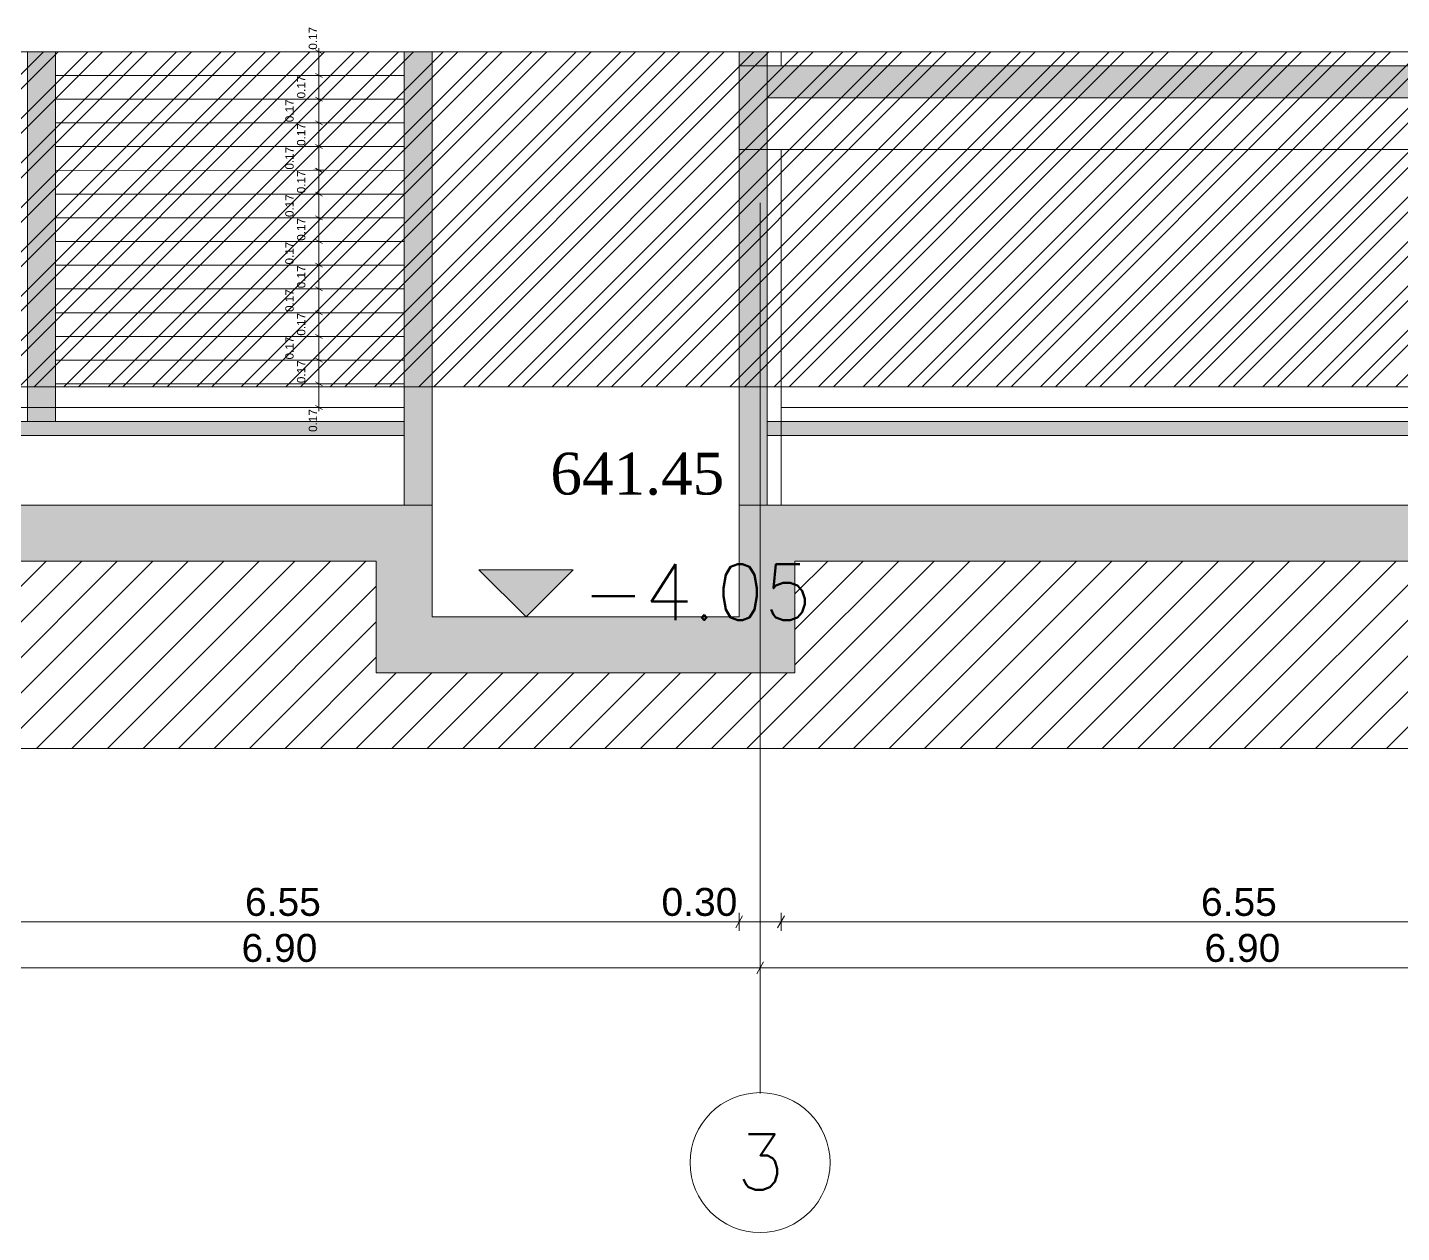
# Model space of a CAD drawing. Header units: millimetres. Extents: x 475616349 to 476941521, y 4620115302 to 4621446928.
# Drawn here: x 476842309 to 476852155, y 4620576969 to 4620585603 of the extents above; entities that cross this region are included whole.
import ezdxf

# ---------------------------------------------------------------- set-up
doc = ezdxf.new("R2010")
doc.units = ezdxf.units.MM
doc.header["$MEASUREMENT"] = 0
for name, color, linetype, lineweight in [('0_0 Architecture_Pen_No__7', 7, 'Continuous', 0), ('0_0 Architecture_Pen_No__8', 8, 'Continuous', 0), ('0_Pen_No__1_Pen_No__250', 7, 'Continuous', 0), ('0_Pen_No__250_Pen_No__142', 142, 'Continuous', 0), ('2D Drafting - General_Pen_No__250_Pen_No__7', 7, 'Continuous', 0), ('Annotation - Text_Pen_No__7_Pen_No__144', 144, 'Continuous', 0), ('gegmebi_Pen_No__7_Pen_No__250', 7, 'Continuous', 0), ('New_2D Drafting - General_Pen_No__1', 1, 'Continuous', 0), ('New_2D Drafting - General_Pen_No__250_Pen_No__154', 154, 'Continuous', 0), ('New_2D Drafting - General_Pen_No__250_Pen_No__7', 7, 'Continuous', 0), ('New_2D Drafting - General_Pen_No__7_Pen_No__250', 7, 'Continuous', 0), ('New_2D Drafting - General_Pen_No__7_Pen_No__7', 7, 'Continuous', 0), ('New_gegmebi_Pen_No__7_Pen_No__4', 7, 'Continuous', 0), ('New_New_piketebi_Pen_No__7_Pen_No__1', 1, 'Continuous', 0), ('New_reg_nak_Pen_No__250', 7, 'Continuous', 0), ('zoma_Pen_No__142', 142, 'Continuous', 0), ('zoma_Pen_No__1_Pen_No__142', 142, 'Continuous', 0), ('zoma_Pen_No__5_Pen_No__5_Pen_No__142', 142, 'Continuous', 0)]:
    doc.layers.add(name, color=color, linetype=linetype, lineweight=lineweight)
doc.layers.add('New_gegmebi_Pen_No__7_Pen_No__252', color=7, linetype='Continuous', lineweight=0, true_color=0x666666)
doc.layers.add('zoma', color=7, linetype='Continuous')
doc.styles.add('GENERATED_STYLE_2', font='arial.ttf')
doc.styles.add('GENERATED_STYLE_8', font='times.ttf')
doc.dimstyles.new('GENERATED_STYLE__1', dxfattribs={"dimtxt": 200, "dimasz": 64.421331, "dimexe": 0.18, "dimexo": 3, "dimgap": 0.09, "dimtad": 1, "dimtih": 1, "dimtoh": 1, "dimlfac": 0.001, "dimzin": 0, "dimdsep": 46, "dimtxsty": 'GENERATED_STYLE_2', "dimblk": 'ARROWHEAD_2', "dimblk1": 'ARROWHEAD_2', "dimblk2": 'ARROWHEAD_2', "dimcen": 0.09, "dimclrd": 142, "dimclre": 142, "dimclrt": 142, "dimadec": 0, "dimazin": 0, "dimtfac": 1, "dimtdec": 4, "dimtmove": 0, "dimatfit": 3, "dimfxl": 1, "dimtolj": 1, "dimtzin": 0, "dimarcsym": 0})
doc.dimstyles.new('GENERATED_STYLE__8', dxfattribs={"dimtxt": 60.000002, "dimasz": 38, "dimexe": 0.18, "dimexo": 3, "dimgap": 0.09, "dimtad": 1, "dimlfac": 0.001, "dimzin": 0, "dimdsep": 46, "dimtxsty": 'GENERATED_STYLE_2', "dimblk": 'ARROWHEAD_2', "dimblk1": 'ARROWHEAD_2', "dimblk2": 'ARROWHEAD_2', "dimcen": 0.09, "dimclrd": 142, "dimclre": 142, "dimclrt": 142, "dimadec": 0, "dimazin": 0, "dimtfac": 1, "dimtdec": 4, "dimtmove": 0, "dimatfit": 3, "dimfxl": 1, "dimtolj": 1, "dimtzin": 0, "dimarcsym": 0})

# ---------------------------------------------------------------- blocks, each defined once
blk = doc.blocks.new('*D416', base_point=(476577134.1, 4620325125.7))
at = {"layer": 'zoma_Pen_No__142', "color": 142, "linetype": 'Continuous', "lineweight": 0, "transparency": 16777216}
for p, q in [((476840658.9, 4620578802.3), (476840658.9, 4620578929.4)), ((476847558.9, 4620578802.3), (476847558.9, 4620578929.4)), ((476840683.4, 4620578908.2), (476840634.5, 4620578823.5)), ((476840658.9, 4620578865.8), (476847558.9, 4620578865.8)), ((476847583.4, 4620578908.2), (476847534.5, 4620578823.5))]:
    blk.add_line(p, q, dxfattribs=at)
at = {"layer": 'zoma_Pen_No__142', "color": 142, "lineweight": 0, "transparency": 16777216, "insert": (476843842.9, 4620578905.8), "char_height": 200, "attachment_point": 7, "style": 'GENERATED_STYLE_2'}
blk.add_mtext('\\A1;{\\pql;\\fArial CYR|b0|i0|c204|p34;6.90}', dxfattribs=at)
blk = doc.blocks.new('ARROWHEAD_2')
at = {"color": 0, "linetype": 'Continuous', "lineweight": 0}
for p, q in [((0, 0), (-1, 0)), ((-0.38, -0.66), (0.38, 0.66))]:
    blk.add_line(p, q, dxfattribs=at)
blk = doc.blocks.new('*D417', base_point=(476577134.1, 4620325125.7))
at = {"layer": 'zoma_Pen_No__142', "color": 142, "linetype": 'Continuous', "lineweight": 0, "transparency": 16777216}
for p, q in [((476847558.9, 4620578802.3), (476847558.9, 4620578929.4)), ((476854458.9, 4620578802.3), (476854458.9, 4620578929.4)), ((476847583.4, 4620578908.2), (476847534.5, 4620578823.5)), ((476847558.9, 4620578865.8), (476854458.9, 4620578865.8)), ((476854483.4, 4620578908.2), (476854434.5, 4620578823.5))]:
    blk.add_line(p, q, dxfattribs=at)
at = {"layer": 'zoma_Pen_No__142', "color": 142, "lineweight": 0, "transparency": 16777216, "insert": (476850742.9, 4620578905.8), "char_height": 200, "attachment_point": 7, "style": 'GENERATED_STYLE_2'}
blk.add_mtext('\\A1;{\\pql;\\fArial CYR|b0|i0|c204|p34;6.90}', dxfattribs=at)
blk = doc.blocks.new('*D424', base_point=(476577134.1, 4620325125.7))
at = {"layer": 'zoma_Pen_No__142', "color": 142, "linetype": 'Continuous', "lineweight": 0, "transparency": 16777216}
for p, q in [((476840883.4, 4620579237.7), (476840834.5, 4620579152.9)), ((476840858.9, 4620579131.7), (476840858.9, 4620579258.9)), ((476847433.4, 4620579237.7), (476847384.5, 4620579152.9)), ((476847408.9, 4620579131.7), (476847408.9, 4620579258.9)), ((476840858.9, 4620579195.3), (476847408.9, 4620579195.3))]:
    blk.add_line(p, q, dxfattribs=at)
at = {"layer": 'zoma_Pen_No__142', "color": 142, "lineweight": 0, "transparency": 16777216, "char_height": 200, "attachment_point": 7, "style": 'GENERATED_STYLE_2'}
for s, insert in [('\\A1;{\\pql;\\fArial CYR|b0|i0|c204|p34;6.55}', (476843867.9, 4620579235.3)), ('\\A1;{\\pql;\\fArial CYR|b0|i0|c204|p34;0.30}', (476846852.3, 4620579235.3))]:
    blk.add_mtext(s, dxfattribs=dict(at, insert=insert))
blk = doc.blocks.new('*D425', base_point=(476577134.1, 4620325125.7))
at = {"layer": 'zoma_Pen_No__142', "color": 142, "linetype": 'Continuous', "lineweight": 0, "transparency": 16777216}
for p, q in [((476847433.4, 4620579237.7), (476847384.5, 4620579152.9)), ((476847408.9, 4620579131.7), (476847408.9, 4620579258.9)), ((476847733.4, 4620579237.7), (476847684.5, 4620579152.9)), ((476847408.9, 4620579195.3), (476847708.9, 4620579195.3))]:
    blk.add_line(p, q, dxfattribs=at)
blk = doc.blocks.new('*D426', base_point=(476577134.1, 4620325125.7))
at = {"layer": 'zoma_Pen_No__142', "color": 142, "linetype": 'Continuous', "lineweight": 0, "transparency": 16777216}
for p, q in [((476847733.4, 4620579237.7), (476847684.5, 4620579152.9)), ((476847708.9, 4620579131.7), (476847708.9, 4620579258.9)), ((476854283.4, 4620579237.7), (476854234.5, 4620579152.9)), ((476854258.9, 4620579131.7), (476854258.9, 4620579258.9)), ((476847408.9, 4620579195.3), (476847708.9, 4620579195.3)), ((476847708.9, 4620579195.3), (476854258.9, 4620579195.3))]:
    blk.add_line(p, q, dxfattribs=at)
at = {"layer": 'zoma_Pen_No__142', "color": 142, "lineweight": 0, "transparency": 16777216, "char_height": 200, "attachment_point": 7, "style": 'GENERATED_STYLE_2'}
for s, insert in [('\\A1;{\\pql;\\fArial CYR|b0|i0|c204|p34;6.55}', (476850717.9, 4620579235.3)), ('\\A1;{\\pql;\\fArial CYR|b0|i0|c204|p34;0.40}', (476853702.3, 4620579235.3))]:
    blk.add_mtext(s, dxfattribs=dict(at, insert=insert))
blk = doc.blocks.new('*D436', base_point=(476577134.1, 4620325125.7))
at = {"layer": 'zoma_Pen_No__142', "color": 142, "linetype": 'Continuous', "lineweight": 0, "transparency": 16777216}
for p, q in [((476844434.9, 4620583050), (476844359.9, 4620583050)), ((476844372.4, 4620583064.4), (476844422.4, 4620583035.6)), ((476844397.4, 4620582879.9), (476844397.4, 4620583050)), ((476844434.9, 4620582879.9), (476844359.9, 4620582879.9)), ((476844372.4, 4620582894.3), (476844422.4, 4620582865.4)), ((476844397.4, 4620582855.4), (476844397.4, 4620582879.9))]:
    blk.add_line(p, q, dxfattribs=at)
at = {"layer": 'zoma_Pen_No__142', "color": 142, "lineweight": 0, "transparency": 16777216, "insert": (476844385.4, 4620582705.8), "char_height": 60, "attachment_point": 7, "rotation": 90, "style": 'GENERATED_STYLE_2'}
blk.add_mtext('\\A1;{\\pql;\\fArial CYR|b0|i0|c204|p34;0.17}', dxfattribs=at)
blk = doc.blocks.new('*D437', base_point=(476577134.1, 4620325125.7))
at = {"layer": 'zoma_Pen_No__142', "color": 142, "linetype": 'Continuous', "lineweight": 0, "transparency": 16777216}
for p, q in [((476844434.9, 4620583220), (476844359.9, 4620583220)), ((476844372.4, 4620583234.4), (476844422.4, 4620583205.6)), ((476844397.4, 4620583050), (476844397.4, 4620583220)), ((476844434.9, 4620583050), (476844359.9, 4620583050)), ((476844372.4, 4620583064.4), (476844422.4, 4620583035.6))]:
    blk.add_line(p, q, dxfattribs=at)
at = {"layer": 'zoma_Pen_No__142', "color": 142, "lineweight": 0, "transparency": 16777216, "insert": (476844301.4, 4620583055.2), "char_height": 60, "attachment_point": 7, "rotation": 90, "style": 'GENERATED_STYLE_2'}
blk.add_mtext('\\A1;{\\pql;\\fArial CYR|b0|i0|c204|p34;0.17}', dxfattribs=at)
blk = doc.blocks.new('*D438', base_point=(476577134.1, 4620325125.7))
at = {"layer": 'zoma_Pen_No__142', "color": 142, "linetype": 'Continuous', "lineweight": 0, "transparency": 16777216}
for p, q in [((476844434.9, 4620583390), (476844359.9, 4620583390)), ((476844372.4, 4620583404.4), (476844422.4, 4620583375.6)), ((476844397.4, 4620583220), (476844397.4, 4620583390)), ((476844434.9, 4620583220), (476844359.9, 4620583220)), ((476844372.4, 4620583234.4), (476844422.4, 4620583205.6))]:
    blk.add_line(p, q, dxfattribs=at)
at = {"layer": 'zoma_Pen_No__142', "color": 142, "lineweight": 0, "transparency": 16777216, "insert": (476844217.4, 4620583225.2), "char_height": 60, "attachment_point": 7, "rotation": 90, "style": 'GENERATED_STYLE_2'}
blk.add_mtext('\\A1;{\\pql;\\fArial CYR|b0|i0|c204|p34;0.17}', dxfattribs=at)
blk = doc.blocks.new('*D439', base_point=(476577134.1, 4620325125.7))
at = {"layer": 'zoma_Pen_No__142', "color": 142, "linetype": 'Continuous', "lineweight": 0, "transparency": 16777216}
for p, q in [((476844434.9, 4620583560), (476844359.9, 4620583560)), ((476844372.4, 4620583574.4), (476844422.4, 4620583545.6)), ((476844397.4, 4620583390), (476844397.4, 4620583560)), ((476844434.9, 4620583390), (476844359.9, 4620583390)), ((476844372.4, 4620583404.4), (476844422.4, 4620583375.6))]:
    blk.add_line(p, q, dxfattribs=at)
at = {"layer": 'zoma_Pen_No__142', "color": 142, "lineweight": 0, "transparency": 16777216, "insert": (476844301.4, 4620583395.2), "char_height": 60, "attachment_point": 7, "rotation": 90, "style": 'GENERATED_STYLE_2'}
blk.add_mtext('\\A1;{\\pql;\\fArial CYR|b0|i0|c204|p34;0.17}', dxfattribs=at)
blk = doc.blocks.new('*D440', base_point=(476577134.1, 4620325125.7))
at = {"layer": 'zoma_Pen_No__142', "color": 142, "linetype": 'Continuous', "lineweight": 0, "transparency": 16777216}
for p, q in [((476844372.4, 4620583744.4), (476844422.4, 4620583715.6)), ((476844434.9, 4620583730), (476844359.9, 4620583730)), ((476844397.4, 4620583560), (476844397.4, 4620583730)), ((476844434.9, 4620583560), (476844359.9, 4620583560)), ((476844372.4, 4620583574.4), (476844422.4, 4620583545.6))]:
    blk.add_line(p, q, dxfattribs=at)
at = {"layer": 'zoma_Pen_No__142', "color": 142, "lineweight": 0, "transparency": 16777216, "insert": (476844217.4, 4620583565.2), "char_height": 60, "attachment_point": 7, "rotation": 90, "style": 'GENERATED_STYLE_2'}
blk.add_mtext('\\A1;{\\pql;\\fArial CYR|b0|i0|c204|p34;0.17}', dxfattribs=at)
blk = doc.blocks.new('*D441', base_point=(476577134.1, 4620325125.7))
at = {"layer": 'zoma_Pen_No__142', "color": 142, "linetype": 'Continuous', "lineweight": 0, "transparency": 16777216}
for p, q in [((476844434.9, 4620583900), (476844359.9, 4620583900)), ((476844372.4, 4620583914.4), (476844422.4, 4620583885.6)), ((476844397.4, 4620583730), (476844397.4, 4620583900)), ((476844372.4, 4620583744.4), (476844422.4, 4620583715.6)), ((476844434.9, 4620583730), (476844359.9, 4620583730))]:
    blk.add_line(p, q, dxfattribs=at)
at = {"layer": 'zoma_Pen_No__142', "color": 142, "lineweight": 0, "transparency": 16777216, "insert": (476844301.4, 4620583735.2), "char_height": 60, "attachment_point": 7, "rotation": 90, "style": 'GENERATED_STYLE_2'}
blk.add_mtext('\\A1;{\\pql;\\fArial CYR|b0|i0|c204|p34;0.17}', dxfattribs=at)
blk = doc.blocks.new('*D442', base_point=(476577134.1, 4620325125.7))
at = {"layer": 'zoma_Pen_No__142', "color": 142, "linetype": 'Continuous', "lineweight": 0, "transparency": 16777216}
for p, q in [((476844434.9, 4620584070), (476844359.9, 4620584070)), ((476844372.4, 4620584084.4), (476844422.4, 4620584055.6)), ((476844397.4, 4620583900), (476844397.4, 4620584070)), ((476844434.9, 4620583900), (476844359.9, 4620583900)), ((476844372.4, 4620583914.4), (476844422.4, 4620583885.6))]:
    blk.add_line(p, q, dxfattribs=at)
at = {"layer": 'zoma_Pen_No__142', "color": 142, "lineweight": 0, "transparency": 16777216, "insert": (476844217.4, 4620583905.2), "char_height": 60, "attachment_point": 7, "rotation": 90, "style": 'GENERATED_STYLE_2'}
blk.add_mtext('\\A1;{\\pql;\\fArial CYR|b0|i0|c204|p34;0.17}', dxfattribs=at)
blk = doc.blocks.new('*D443', base_point=(476577134.1, 4620325125.7))
at = {"layer": 'zoma_Pen_No__142', "color": 142, "linetype": 'Continuous', "lineweight": 0, "transparency": 16777216}
for p, q in [((476844434.9, 4620584240), (476844359.9, 4620584240)), ((476844372.4, 4620584254.4), (476844422.4, 4620584225.6)), ((476844397.4, 4620584070), (476844397.4, 4620584240)), ((476844434.9, 4620584070), (476844359.9, 4620584070)), ((476844372.4, 4620584084.4), (476844422.4, 4620584055.6))]:
    blk.add_line(p, q, dxfattribs=at)
at = {"layer": 'zoma_Pen_No__142', "color": 142, "lineweight": 0, "transparency": 16777216, "insert": (476844301.4, 4620584075.2), "char_height": 60, "attachment_point": 7, "rotation": 90, "style": 'GENERATED_STYLE_2'}
blk.add_mtext('\\A1;{\\pql;\\fArial CYR|b0|i0|c204|p34;0.17}', dxfattribs=at)
blk = doc.blocks.new('*D444', base_point=(476577134.1, 4620325125.7))
at = {"layer": 'zoma_Pen_No__142', "color": 142, "linetype": 'Continuous', "lineweight": 0, "transparency": 16777216}
for p, q in [((476844434.9, 4620584410), (476844359.9, 4620584410)), ((476844372.4, 4620584424.4), (476844422.4, 4620584395.6)), ((476844397.4, 4620584240), (476844397.4, 4620584410)), ((476844434.9, 4620584240), (476844359.9, 4620584240)), ((476844372.4, 4620584254.4), (476844422.4, 4620584225.6))]:
    blk.add_line(p, q, dxfattribs=at)
at = {"layer": 'zoma_Pen_No__142', "color": 142, "lineweight": 0, "transparency": 16777216, "insert": (476844217.4, 4620584245.2), "char_height": 60, "attachment_point": 7, "rotation": 90, "style": 'GENERATED_STYLE_2'}
blk.add_mtext('\\A1;{\\pql;\\fArial CYR|b0|i0|c204|p34;0.17}', dxfattribs=at)
blk = doc.blocks.new('*D445', base_point=(476577134.1, 4620325125.7))
at = {"layer": 'zoma_Pen_No__142', "color": 142, "linetype": 'Continuous', "lineweight": 0, "transparency": 16777216}
for p, q in [((476844434.9, 4620584580), (476844359.9, 4620584580)), ((476844372.4, 4620584594.4), (476844422.4, 4620584565.6)), ((476844397.4, 4620584410), (476844397.4, 4620584580)), ((476844434.9, 4620584410), (476844359.9, 4620584410)), ((476844372.4, 4620584424.4), (476844422.4, 4620584395.6))]:
    blk.add_line(p, q, dxfattribs=at)
at = {"layer": 'zoma_Pen_No__142', "color": 142, "lineweight": 0, "transparency": 16777216, "insert": (476844301.4, 4620584415.2), "char_height": 60, "attachment_point": 7, "rotation": 90, "style": 'GENERATED_STYLE_2'}
blk.add_mtext('\\A1;{\\pql;\\fArial CYR|b0|i0|c204|p34;0.17}', dxfattribs=at)
blk = doc.blocks.new('*D446', base_point=(476577134.1, 4620325125.7))
at = {"layer": 'zoma_Pen_No__142', "color": 142, "linetype": 'Continuous', "lineweight": 0, "transparency": 16777216}
for p, q in [((476844434.9, 4620584750), (476844359.9, 4620584750)), ((476844372.4, 4620584764.4), (476844422.4, 4620584735.6)), ((476844397.4, 4620584580), (476844397.4, 4620584750)), ((476844434.9, 4620584580), (476844359.9, 4620584580)), ((476844372.4, 4620584594.4), (476844422.4, 4620584565.6))]:
    blk.add_line(p, q, dxfattribs=at)
at = {"layer": 'zoma_Pen_No__142', "color": 142, "lineweight": 0, "transparency": 16777216, "insert": (476844217.4, 4620584585.2), "char_height": 60, "attachment_point": 7, "rotation": 90, "style": 'GENERATED_STYLE_2'}
blk.add_mtext('\\A1;{\\pql;\\fArial CYR|b0|i0|c204|p34;0.17}', dxfattribs=at)
blk = doc.blocks.new('*D447', base_point=(476577134.1, 4620325125.7))
at = {"layer": 'zoma_Pen_No__142', "color": 142, "linetype": 'Continuous', "lineweight": 0, "transparency": 16777216}
for p, q in [((476844434.9, 4620584920), (476844359.9, 4620584920)), ((476844372.4, 4620584934.4), (476844422.4, 4620584905.6)), ((476844397.4, 4620584750), (476844397.4, 4620584920)), ((476844434.9, 4620584750), (476844359.9, 4620584750)), ((476844372.4, 4620584764.4), (476844422.4, 4620584735.6))]:
    blk.add_line(p, q, dxfattribs=at)
at = {"layer": 'zoma_Pen_No__142', "color": 142, "lineweight": 0, "transparency": 16777216, "insert": (476844301.4, 4620584755.2), "char_height": 60, "attachment_point": 7, "rotation": 90, "style": 'GENERATED_STYLE_2'}
blk.add_mtext('\\A1;{\\pql;\\fArial CYR|b0|i0|c204|p34;0.17}', dxfattribs=at)
blk = doc.blocks.new('*D448', base_point=(476577134.1, 4620325125.7))
at = {"layer": 'zoma_Pen_No__142', "color": 142, "linetype": 'Continuous', "lineweight": 0, "transparency": 16777216}
for p, q in [((476844434.9, 4620585090), (476844359.9, 4620585090)), ((476844372.4, 4620585104.4), (476844422.4, 4620585075.6)), ((476844397.4, 4620584920), (476844397.4, 4620585090)), ((476844434.9, 4620584920), (476844359.9, 4620584920)), ((476844372.4, 4620584934.4), (476844422.4, 4620584905.6))]:
    blk.add_line(p, q, dxfattribs=at)
at = {"layer": 'zoma_Pen_No__142', "color": 142, "lineweight": 0, "transparency": 16777216, "insert": (476844217.4, 4620584925.2), "char_height": 60, "attachment_point": 7, "rotation": 90, "style": 'GENERATED_STYLE_2'}
blk.add_mtext('\\A1;{\\pql;\\fArial CYR|b0|i0|c204|p34;0.17}', dxfattribs=at)
blk = doc.blocks.new('*D449', base_point=(476577134.1, 4620325125.7))
at = {"layer": 'zoma_Pen_No__142', "color": 142, "linetype": 'Continuous', "lineweight": 0, "transparency": 16777216}
for p, q in [((476844434.9, 4620585260), (476844359.9, 4620585260)), ((476844372.4, 4620585274.4), (476844422.4, 4620585245.6)), ((476844397.4, 4620585090), (476844397.4, 4620585260)), ((476844434.9, 4620585090), (476844359.9, 4620585090)), ((476844372.4, 4620585104.4), (476844422.4, 4620585075.6))]:
    blk.add_line(p, q, dxfattribs=at)
at = {"layer": 'zoma_Pen_No__142', "color": 142, "lineweight": 0, "transparency": 16777216, "insert": (476844301.4, 4620585095.2), "char_height": 60, "attachment_point": 7, "rotation": 90, "style": 'GENERATED_STYLE_2'}
blk.add_mtext('\\A1;{\\pql;\\fArial CYR|b0|i0|c204|p34;0.17}', dxfattribs=at)
blk = doc.blocks.new('*D450', base_point=(476577134.1, 4620325125.7))
at = {"layer": 'zoma_Pen_No__142', "color": 142, "linetype": 'Continuous', "lineweight": 0, "transparency": 16777216}
for p, q in [((476844434.9, 4620585430), (476844359.9, 4620585430)), ((476844422.4, 4620585415.6), (476844372.4, 4620585444.4)), ((476844397.4, 4620585430), (476844397.4, 4620585454.4)), ((476844397.4, 4620585260), (476844397.4, 4620585430)), ((476844434.9, 4620585260), (476844359.9, 4620585260)), ((476844372.4, 4620585274.4), (476844422.4, 4620585245.6))]:
    blk.add_line(p, q, dxfattribs=at)
at = {"layer": 'zoma_Pen_No__142', "color": 142, "lineweight": 0, "transparency": 16777216, "insert": (476844385.4, 4620585444.4), "char_height": 60, "attachment_point": 7, "rotation": 90, "style": 'GENERATED_STYLE_2'}
blk.add_mtext('\\A1;{\\pql;\\fArial CYR|b0|i0|c204|p34;0.17}', dxfattribs=at)
blk = doc.blocks.new('*D451', base_point=(476577134.1, 4620325125.7))
at = {"layer": 'zoma_Pen_No__142', "color": 142, "linetype": 'Continuous', "lineweight": 0, "transparency": 16777216}
for p, q in [((476864660.1, 4620583050), (476864585.1, 4620583050)), ((476864597.6, 4620583064.4), (476864647.6, 4620583035.6)), ((476864622.6, 4620582879.9), (476864622.6, 4620583050)), ((476864660.1, 4620582879.9), (476864585.1, 4620582879.9)), ((476864597.6, 4620582894.3), (476864647.6, 4620582865.4)), ((476864622.6, 4620582855.4), (476864622.6, 4620582879.9))]:
    blk.add_line(p, q, dxfattribs=at)
at = {"layer": 'zoma_Pen_No__142', "color": 142, "lineweight": 0, "transparency": 16777216, "insert": (476864610.6, 4620582705.8), "char_height": 60, "attachment_point": 7, "rotation": 90, "style": 'GENERATED_STYLE_2'}
blk.add_mtext('\\A1;{\\pql;\\fArial CYR|b0|i0|c204|p34;0.17}', dxfattribs=at)
blk = doc.blocks.new('*D452', base_point=(476577134.1, 4620325125.7))
at = {"layer": 'zoma_Pen_No__142', "color": 142, "linetype": 'Continuous', "lineweight": 0, "transparency": 16777216}
for p, q in [((476864660.1, 4620583220), (476864585.1, 4620583220)), ((476864597.6, 4620583234.4), (476864647.6, 4620583205.6)), ((476864622.6, 4620583050), (476864622.6, 4620583220)), ((476864660.1, 4620583050), (476864585.1, 4620583050)), ((476864597.6, 4620583064.4), (476864647.6, 4620583035.6))]:
    blk.add_line(p, q, dxfattribs=at)
at = {"layer": 'zoma_Pen_No__142', "color": 142, "lineweight": 0, "transparency": 16777216, "insert": (476864526.6, 4620583055.2), "char_height": 60, "attachment_point": 7, "rotation": 90, "style": 'GENERATED_STYLE_2'}
blk.add_mtext('\\A1;{\\pql;\\fArial CYR|b0|i0|c204|p34;0.17}', dxfattribs=at)
blk = doc.blocks.new('*D453', base_point=(476577134.1, 4620325125.7))
at = {"layer": 'zoma_Pen_No__142', "color": 142, "linetype": 'Continuous', "lineweight": 0, "transparency": 16777216}
for p, q in [((476864660.1, 4620583390), (476864585.1, 4620583390)), ((476864597.6, 4620583404.4), (476864647.6, 4620583375.6)), ((476864622.6, 4620583220), (476864622.6, 4620583390)), ((476864660.1, 4620583220), (476864585.1, 4620583220)), ((476864597.6, 4620583234.4), (476864647.6, 4620583205.6))]:
    blk.add_line(p, q, dxfattribs=at)
at = {"layer": 'zoma_Pen_No__142', "color": 142, "lineweight": 0, "transparency": 16777216, "insert": (476864442.6, 4620583225.2), "char_height": 60, "attachment_point": 7, "rotation": 90, "style": 'GENERATED_STYLE_2'}
blk.add_mtext('\\A1;{\\pql;\\fArial CYR|b0|i0|c204|p34;0.17}', dxfattribs=at)
blk = doc.blocks.new('*D454', base_point=(476577134.1, 4620325125.7))
at = {"layer": 'zoma_Pen_No__142', "color": 142, "linetype": 'Continuous', "lineweight": 0, "transparency": 16777216}
for p, q in [((476864660.1, 4620583560), (476864585.1, 4620583560)), ((476864597.6, 4620583574.4), (476864647.6, 4620583545.6)), ((476864622.6, 4620583390), (476864622.6, 4620583560)), ((476864660.1, 4620583390), (476864585.1, 4620583390)), ((476864597.6, 4620583404.4), (476864647.6, 4620583375.6))]:
    blk.add_line(p, q, dxfattribs=at)
at = {"layer": 'zoma_Pen_No__142', "color": 142, "lineweight": 0, "transparency": 16777216, "insert": (476864526.6, 4620583395.2), "char_height": 60, "attachment_point": 7, "rotation": 90, "style": 'GENERATED_STYLE_2'}
blk.add_mtext('\\A1;{\\pql;\\fArial CYR|b0|i0|c204|p34;0.17}', dxfattribs=at)
blk = doc.blocks.new('*D455', base_point=(476577134.1, 4620325125.7))
at = {"layer": 'zoma_Pen_No__142', "color": 142, "linetype": 'Continuous', "lineweight": 0, "transparency": 16777216}
for p, q in [((476864597.6, 4620583744.4), (476864647.6, 4620583715.6)), ((476864660.1, 4620583730), (476864585.1, 4620583730)), ((476864622.6, 4620583560), (476864622.6, 4620583730)), ((476864660.1, 4620583560), (476864585.1, 4620583560)), ((476864597.6, 4620583574.4), (476864647.6, 4620583545.6))]:
    blk.add_line(p, q, dxfattribs=at)
at = {"layer": 'zoma_Pen_No__142', "color": 142, "lineweight": 0, "transparency": 16777216, "insert": (476864442.6, 4620583565.2), "char_height": 60, "attachment_point": 7, "rotation": 90, "style": 'GENERATED_STYLE_2'}
blk.add_mtext('\\A1;{\\pql;\\fArial CYR|b0|i0|c204|p34;0.17}', dxfattribs=at)
blk = doc.blocks.new('*D456', base_point=(476577134.1, 4620325125.7))
at = {"layer": 'zoma_Pen_No__142', "color": 142, "linetype": 'Continuous', "lineweight": 0, "transparency": 16777216}
for p, q in [((476864660.1, 4620583900), (476864585.1, 4620583900)), ((476864597.6, 4620583914.4), (476864647.6, 4620583885.6)), ((476864622.6, 4620583730), (476864622.6, 4620583900)), ((476864597.6, 4620583744.4), (476864647.6, 4620583715.6)), ((476864660.1, 4620583730), (476864585.1, 4620583730))]:
    blk.add_line(p, q, dxfattribs=at)
at = {"layer": 'zoma_Pen_No__142', "color": 142, "lineweight": 0, "transparency": 16777216, "insert": (476864526.6, 4620583735.2), "char_height": 60, "attachment_point": 7, "rotation": 90, "style": 'GENERATED_STYLE_2'}
blk.add_mtext('\\A1;{\\pql;\\fArial CYR|b0|i0|c204|p34;0.17}', dxfattribs=at)
blk = doc.blocks.new('*D457', base_point=(476577134.1, 4620325125.7))
at = {"layer": 'zoma_Pen_No__142', "color": 142, "linetype": 'Continuous', "lineweight": 0, "transparency": 16777216}
for p, q in [((476864660.1, 4620584070), (476864585.1, 4620584070)), ((476864597.6, 4620584084.4), (476864647.6, 4620584055.6)), ((476864622.6, 4620583900), (476864622.6, 4620584070)), ((476864660.1, 4620583900), (476864585.1, 4620583900)), ((476864597.6, 4620583914.4), (476864647.6, 4620583885.6))]:
    blk.add_line(p, q, dxfattribs=at)
at = {"layer": 'zoma_Pen_No__142', "color": 142, "lineweight": 0, "transparency": 16777216, "insert": (476864442.6, 4620583905.2), "char_height": 60, "attachment_point": 7, "rotation": 90, "style": 'GENERATED_STYLE_2'}
blk.add_mtext('\\A1;{\\pql;\\fArial CYR|b0|i0|c204|p34;0.17}', dxfattribs=at)
blk = doc.blocks.new('*D458', base_point=(476577134.1, 4620325125.7))
at = {"layer": 'zoma_Pen_No__142', "color": 142, "linetype": 'Continuous', "lineweight": 0, "transparency": 16777216}
for p, q in [((476864660.1, 4620584240), (476864585.1, 4620584240)), ((476864597.6, 4620584254.4), (476864647.6, 4620584225.6)), ((476864622.6, 4620584070), (476864622.6, 4620584240)), ((476864660.1, 4620584070), (476864585.1, 4620584070)), ((476864597.6, 4620584084.4), (476864647.6, 4620584055.6))]:
    blk.add_line(p, q, dxfattribs=at)
at = {"layer": 'zoma_Pen_No__142', "color": 142, "lineweight": 0, "transparency": 16777216, "insert": (476864526.6, 4620584075.2), "char_height": 60, "attachment_point": 7, "rotation": 90, "style": 'GENERATED_STYLE_2'}
blk.add_mtext('\\A1;{\\pql;\\fArial CYR|b0|i0|c204|p34;0.17}', dxfattribs=at)
blk = doc.blocks.new('*D459', base_point=(476577134.1, 4620325125.7))
at = {"layer": 'zoma_Pen_No__142', "color": 142, "linetype": 'Continuous', "lineweight": 0, "transparency": 16777216}
for p, q in [((476864660.1, 4620584410), (476864585.1, 4620584410)), ((476864597.6, 4620584424.4), (476864647.6, 4620584395.6)), ((476864622.6, 4620584240), (476864622.6, 4620584410)), ((476864660.1, 4620584240), (476864585.1, 4620584240)), ((476864597.6, 4620584254.4), (476864647.6, 4620584225.6))]:
    blk.add_line(p, q, dxfattribs=at)
at = {"layer": 'zoma_Pen_No__142', "color": 142, "lineweight": 0, "transparency": 16777216, "insert": (476864442.6, 4620584245.2), "char_height": 60, "attachment_point": 7, "rotation": 90, "style": 'GENERATED_STYLE_2'}
blk.add_mtext('\\A1;{\\pql;\\fArial CYR|b0|i0|c204|p34;0.17}', dxfattribs=at)
blk = doc.blocks.new('*D460', base_point=(476577134.1, 4620325125.7))
at = {"layer": 'zoma_Pen_No__142', "color": 142, "linetype": 'Continuous', "lineweight": 0, "transparency": 16777216}
for p, q in [((476864660.1, 4620584580), (476864585.1, 4620584580)), ((476864597.6, 4620584594.4), (476864647.6, 4620584565.6)), ((476864622.6, 4620584410), (476864622.6, 4620584580)), ((476864660.1, 4620584410), (476864585.1, 4620584410)), ((476864597.6, 4620584424.4), (476864647.6, 4620584395.6))]:
    blk.add_line(p, q, dxfattribs=at)
at = {"layer": 'zoma_Pen_No__142', "color": 142, "lineweight": 0, "transparency": 16777216, "insert": (476864526.6, 4620584415.2), "char_height": 60, "attachment_point": 7, "rotation": 90, "style": 'GENERATED_STYLE_2'}
blk.add_mtext('\\A1;{\\pql;\\fArial CYR|b0|i0|c204|p34;0.17}', dxfattribs=at)
blk = doc.blocks.new('*D461', base_point=(476577134.1, 4620325125.7))
at = {"layer": 'zoma_Pen_No__142', "color": 142, "linetype": 'Continuous', "lineweight": 0, "transparency": 16777216}
for p, q in [((476864660.1, 4620584750), (476864585.1, 4620584750)), ((476864597.6, 4620584764.4), (476864647.6, 4620584735.6)), ((476864622.6, 4620584580), (476864622.6, 4620584750)), ((476864660.1, 4620584580), (476864585.1, 4620584580)), ((476864597.6, 4620584594.4), (476864647.6, 4620584565.6))]:
    blk.add_line(p, q, dxfattribs=at)
at = {"layer": 'zoma_Pen_No__142', "color": 142, "lineweight": 0, "transparency": 16777216, "insert": (476864442.6, 4620584585.2), "char_height": 60, "attachment_point": 7, "rotation": 90, "style": 'GENERATED_STYLE_2'}
blk.add_mtext('\\A1;{\\pql;\\fArial CYR|b0|i0|c204|p34;0.17}', dxfattribs=at)
blk = doc.blocks.new('*D462', base_point=(476577134.1, 4620325125.7))
at = {"layer": 'zoma_Pen_No__142', "color": 142, "linetype": 'Continuous', "lineweight": 0, "transparency": 16777216}
for p, q in [((476864660.1, 4620584920), (476864585.1, 4620584920)), ((476864597.6, 4620584934.4), (476864647.6, 4620584905.6)), ((476864622.6, 4620584750), (476864622.6, 4620584920)), ((476864660.1, 4620584750), (476864585.1, 4620584750)), ((476864597.6, 4620584764.4), (476864647.6, 4620584735.6))]:
    blk.add_line(p, q, dxfattribs=at)
at = {"layer": 'zoma_Pen_No__142', "color": 142, "lineweight": 0, "transparency": 16777216, "insert": (476864526.6, 4620584755.2), "char_height": 60, "attachment_point": 7, "rotation": 90, "style": 'GENERATED_STYLE_2'}
blk.add_mtext('\\A1;{\\pql;\\fArial CYR|b0|i0|c204|p34;0.17}', dxfattribs=at)
blk = doc.blocks.new('*D463', base_point=(476577134.1, 4620325125.7))
at = {"layer": 'zoma_Pen_No__142', "color": 142, "linetype": 'Continuous', "lineweight": 0, "transparency": 16777216}
for p, q in [((476864660.1, 4620585090), (476864585.1, 4620585090)), ((476864597.6, 4620585104.4), (476864647.6, 4620585075.6)), ((476864622.6, 4620584920), (476864622.6, 4620585090)), ((476864660.1, 4620584920), (476864585.1, 4620584920)), ((476864597.6, 4620584934.4), (476864647.6, 4620584905.6))]:
    blk.add_line(p, q, dxfattribs=at)
at = {"layer": 'zoma_Pen_No__142', "color": 142, "lineweight": 0, "transparency": 16777216, "insert": (476864442.6, 4620584925.2), "char_height": 60, "attachment_point": 7, "rotation": 90, "style": 'GENERATED_STYLE_2'}
blk.add_mtext('\\A1;{\\pql;\\fArial CYR|b0|i0|c204|p34;0.17}', dxfattribs=at)
blk = doc.blocks.new('*D464', base_point=(476577134.1, 4620325125.7))
at = {"layer": 'zoma_Pen_No__142', "color": 142, "linetype": 'Continuous', "lineweight": 0, "transparency": 16777216}
for p, q in [((476864660.1, 4620585260), (476864585.1, 4620585260)), ((476864597.6, 4620585274.4), (476864647.6, 4620585245.6)), ((476864622.6, 4620585090), (476864622.6, 4620585260)), ((476864660.1, 4620585090), (476864585.1, 4620585090)), ((476864597.6, 4620585104.4), (476864647.6, 4620585075.6))]:
    blk.add_line(p, q, dxfattribs=at)
at = {"layer": 'zoma_Pen_No__142', "color": 142, "lineweight": 0, "transparency": 16777216, "insert": (476864526.6, 4620585095.2), "char_height": 60, "attachment_point": 7, "rotation": 90, "style": 'GENERATED_STYLE_2'}
blk.add_mtext('\\A1;{\\pql;\\fArial CYR|b0|i0|c204|p34;0.17}', dxfattribs=at)
blk = doc.blocks.new('*D465', base_point=(476577134.1, 4620325125.7))
at = {"layer": 'zoma_Pen_No__142', "color": 142, "linetype": 'Continuous', "lineweight": 0, "transparency": 16777216}
for p, q in [((476864660.1, 4620585430), (476864585.1, 4620585430)), ((476864647.6, 4620585415.6), (476864597.6, 4620585444.4)), ((476864622.6, 4620585430), (476864622.6, 4620585454.4)), ((476864622.6, 4620585260), (476864622.6, 4620585430)), ((476864660.1, 4620585260), (476864585.1, 4620585260)), ((476864597.6, 4620585274.4), (476864647.6, 4620585245.6))]:
    blk.add_line(p, q, dxfattribs=at)
at = {"layer": 'zoma_Pen_No__142', "color": 142, "lineweight": 0, "transparency": 16777216, "insert": (476864610.6, 4620585444.4), "char_height": 60, "attachment_point": 7, "rotation": 90, "style": 'GENERATED_STYLE_2'}
blk.add_mtext('\\A1;{\\pql;\\fArial CYR|b0|i0|c204|p34;0.17}', dxfattribs=at)

msp = doc.modelspace()

# ---------------------------------------------------------------- hatches: boundary and pattern name
at = {"layer": '0_0 Architecture_Pen_No__8', "linetype": 'Continuous', "lineweight": 0, "true_color": 0x404040}
msp.add_hatch(color=250, dxfattribs=at).paths.add_polyline_path([(476833558.926, 4620581779.801), (476833558.926, 4620582179.801), (476845208.926, 4620582179.801), (476845208.926, 4620581379.69), (476847408.926, 4620581379.69), (476847408.926, 4620582179.801), (476861508.926, 4620582179.801), (476861508.926, 4620581379.69), (476863708.926, 4620581379.69), (476863708.926, 4620582179.801), (476875358.926, 4620582179.801), (476875358.926, 4620581779.801), (476864108.586, 4620581779.801), (476864108.586, 4620580979.69), (476861108.96, 4620580979.69), (476861108.96, 4620581779.801), (476847808.586, 4620581779.801), (476847808.586, 4620580979.69), (476844808.96, 4620580979.69), (476844808.96, 4620581779.801)])
at = {"layer": '0_Pen_No__250_Pen_No__142', "linetype": 'Continuous', "lineweight": 0}
msp.add_hatch(color=142, dxfattribs=at).paths.add_polyline_path([(476845881.805, 4620581379.69), (476846219.334, 4620581717.383), (476845544.112, 4620581717.219)])
at = {"layer": '2D Drafting - General_Pen_No__250_Pen_No__7', "linetype": 'Continuous', "lineweight": 0}
for points in [[(476847608.926, 4620585329.812), (476861308.926, 4620585329.812), (476861308.926, 4620585100.288), (476847608.926, 4620585100.288)], [(476833758.897, 4620582779.742), (476845009.166, 4620582779.742), (476845009.166, 4620582679.742), (476833758.897, 4620582679.742)], [(476847608.926, 4620582679.742), (476847608.926, 4620582779.742), (476861308.926, 4620582779.742), (476861308.926, 4620582679.742)]]:
    msp.add_hatch(color=7, dxfattribs=at).paths.add_polyline_path(points)
at = {"layer": 'New_2D Drafting - General_Pen_No__1', "linetype": 'Continuous', "lineweight": 0}
h = msp.add_hatch(dxfattribs=at)
h.set_pattern_fill('STEEL', color=1, style=0, pattern_type=2)
h.set_pattern_definition([(45, (476577134.07, 4620325125.74), (-159.09903, 159.09903), []), (45, (476577081.04, 4620325178.77), (-159.09903, 159.09903), [])])
h.paths.add_polyline_path([(476875358.926, 4620583029.742), (476833558.926, 4620583029.742), (476833558.926, 4620585429.952), (476875358.926, 4620585429.634)])
at = {"layer": 'New_2D Drafting - General_Pen_No__250_Pen_No__154', "linetype": 'Continuous', "lineweight": 0}
for points in [[(476845009.166, 4620585429.534), (476845209.166, 4620585429.536), (476845209.166, 4620582179.801), (476845009.166, 4620582179.801)], [(476847408.926, 4620585429.552), (476847608.926, 4620585429.553), (476847608.926, 4620582179.801), (476847408.926, 4620582179.801)]]:
    msp.add_hatch(color=154, dxfattribs=at).paths.add_polyline_path(points)
at = {"layer": 'New_2D Drafting - General_Pen_No__250_Pen_No__7', "linetype": 'Continuous', "lineweight": 0}
msp.add_hatch(color=7, dxfattribs=at).paths.add_polyline_path([(476842509.397, 4620582779.742), (476842309.397, 4620582779.742), (476842309.397, 4620585429.514), (476842509.397, 4620585429.516)])
at = {"layer": 'New_2D Drafting - General_Pen_No__7_Pen_No__7', "linetype": 'Continuous', "lineweight": 0}
h = msp.add_hatch(dxfattribs=at)
h.set_pattern_fill('MASONRY_BLOCK', style=0, pattern_type=2)
h.set_pattern_definition([(45, (476577134.07, 4620325125.74), (-127.27922, 127.27922), [])])
h.paths.add_polyline_path([(476829974.05, 4620580437.476), (476829974.05, 4620583029.74), (476833558.926, 4620583029.74), (476833558.926, 4620581779.801), (476844808.96, 4620581779.801), (476844808.96, 4620580979.69), (476847808.586, 4620580979.69), (476847808.586, 4620581779.801), (476861108.96, 4620581779.801), (476861108.96, 4620580979.69), (476864108.586, 4620580979.69), (476864108.586, 4620581779.801), (476875358.926, 4620581779.801), (476875358.926, 4620583029.742), (476878719.072, 4620583029.742), (476878719.072, 4620580437.476)])

# ---------------------------------------------------------------- linework, layer by layer
at = {"layer": '0_0 Architecture_Pen_No__7', "color": 7, "linetype": 'Continuous', "lineweight": 0, "flags": 128}
msp.add_lwpolyline([(476833558.926, 4620581779.801), (476833558.926, 4620582179.801), (476845208.926, 4620582179.801), (476845208.926, 4620581379.69), (476847408.926, 4620581379.69), (476847408.926, 4620582179.801), (476861508.926, 4620582179.801), (476861508.926, 4620581379.69), (476863708.926, 4620581379.69), (476863708.926, 4620582179.801), (476875358.926, 4620582179.801), (476875358.926, 4620581779.801), (476864108.586, 4620581779.801), (476864108.586, 4620580979.69), (476861108.96, 4620580979.69), (476861108.96, 4620581779.801), (476847808.586, 4620581779.801), (476847808.586, 4620580979.69), (476844808.96, 4620580979.69), (476844808.96, 4620581779.801)], close=True, dxfattribs=at)
at = {"layer": '0_Pen_No__1_Pen_No__250', "color": 7, "linetype": 'Continuous', "lineweight": 0, "flags": 128}
for points in [[(476845881.805, 4620581379.69), (476845544.112, 4620581717.219), (476845881.723, 4620581717.301)], [(476845881.805, 4620581379.69), (476846219.334, 4620581717.383), (476845881.723, 4620581717.301)], [(476847144.194, 4620581379.998), (476845544.194, 4620581379.608)]]:
    msp.add_lwpolyline(points, dxfattribs=at)
at = {"layer": '0_Pen_No__250_Pen_No__142', "color": 142, "linetype": 'Continuous', "lineweight": 0, "flags": 128}
msp.add_lwpolyline([(476845881.805, 4620581379.69), (476846219.334, 4620581717.383), (476845544.112, 4620581717.219)], close=True, dxfattribs=at)
at = {"layer": '2D Drafting - General_Pen_No__250_Pen_No__7', "color": 7, "linetype": 'Continuous', "lineweight": 0, "flags": 128}
for points in [[(476847608.926, 4620585329.812), (476861308.926, 4620585329.812), (476861308.926, 4620585100.288), (476847608.926, 4620585100.288)], [(476833758.897, 4620582779.742), (476845009.166, 4620582779.742), (476845009.166, 4620582679.742), (476833758.897, 4620582679.742)], [(476847608.926, 4620582679.742), (476847608.926, 4620582779.742), (476861308.926, 4620582779.742), (476861308.926, 4620582679.742)]]:
    msp.add_lwpolyline(points, close=True, dxfattribs=at)
at = {"layer": 'gegmebi_Pen_No__7_Pen_No__250', "color": 7, "linetype": 'Continuous', "lineweight": 0, "flags": 128}
for points in [[(476854258.926, 4620585329.288), (476847709.161, 4620585329.288), (476847709.161, 4620585429.801), (476854258.926, 4620585429.801)], [(476845009.166, 4620582779.742), (476840858.926, 4620582779.742), (476840858.926, 4620582879.874), (476845009.166, 4620582879.874)], [(476854258.926, 4620582779.742), (476847709.161, 4620582779.742), (476847709.161, 4620582879.874), (476854258.926, 4620582879.874)]]:
    msp.add_lwpolyline(points, close=True, dxfattribs=at)
at = {"layer": 'New_2D Drafting - General_Pen_No__1', "color": 1, "linetype": 'Continuous', "lineweight": 0, "flags": 128}
msp.add_lwpolyline([(476875358.926, 4620583029.742), (476833558.926, 4620583029.742), (476833558.926, 4620585429.952), (476875358.926, 4620585429.634)], close=True, dxfattribs=at)
at = {"layer": 'New_2D Drafting - General_Pen_No__250_Pen_No__7', "color": 7, "linetype": 'Continuous', "lineweight": 0, "flags": 128}
for points in [[(476842509.397, 4620582779.742), (476842309.397, 4620582779.742), (476842309.397, 4620585429.514), (476842509.397, 4620585429.516)], [(476845009.166, 4620585429.534), (476845209.166, 4620585429.536), (476845209.166, 4620582179.801), (476845009.166, 4620582179.801)], [(476847408.926, 4620585429.552), (476847608.926, 4620585429.553), (476847608.926, 4620582179.801), (476847408.926, 4620582179.801)]]:
    msp.add_lwpolyline(points, close=True, dxfattribs=at)
at = {"layer": 'New_2D Drafting - General_Pen_No__7_Pen_No__250', "color": 7, "linetype": 'Continuous', "lineweight": 0, "flags": 128}
msp.add_lwpolyline([(476829974.05, 4620580437.476), (476829974.05, 4620583029.74), (476833558.926, 4620583029.74), (476833558.926, 4620581779.801), (476844808.96, 4620581779.801), (476844808.96, 4620580979.69), (476847808.586, 4620580979.69), (476847808.586, 4620581779.801), (476861108.96, 4620581779.801), (476861108.96, 4620580979.69), (476864108.586, 4620580979.69), (476864108.586, 4620581779.801), (476875358.926, 4620581779.801), (476875358.926, 4620583029.742), (476878719.072, 4620583029.742), (476878719.072, 4620580437.476)], close=True, dxfattribs=at)
at = {"layer": 'New_gegmebi_Pen_No__7_Pen_No__252', "color": 251, "linetype": 'Continuous', "lineweight": 0, "true_color": 0x666666}
msp.add_line((476847709.161, 4620584730.288), (476854258.926, 4620584730.288), dxfattribs=at)
at = {"layer": 'New_gegmebi_Pen_No__7_Pen_No__4', "color": 7, "linetype": 'Continuous', "lineweight": 0}
msp.add_lwpolyline([(476847709.161, 4620585429.554), (476847709.161, 4620585329.261), (476847408.926, 4620585329.261), (476847408.926, 4620585429.552)], dxfattribs=at)
msp.add_lwpolyline([(476847408.926, 4620582179.801), (476847709.161, 4620582179.801), (476847709.161, 4620584730.288), (476847408.926, 4620584730.288)], close=True, dxfattribs=at)
at = {"layer": 'New_reg_nak_Pen_No__250', "color": 7, "linetype": 'Continuous', "lineweight": 0}
for p, q in [((476842509.458, 4620585429.874), (476845009.605, 4620585429.984)), ((476842509.465, 4620585259.874), (476845009.613, 4620585259.984)), ((476842509.46, 4620585089.874), (476845009.607, 4620585089.984)), ((476842509.454, 4620584919.874), (476845009.601, 4620584919.984)), ((476842509.448, 4620584749.874), (476845009.595, 4620584749.984)), ((476842509.442, 4620584579.874), (476845009.589, 4620584579.984)), ((476842509.436, 4620584409.874), (476845009.584, 4620584409.984)), ((476842509.43, 4620584239.874), (476845009.578, 4620584239.984)), ((476842509.424, 4620584069.874), (476845009.572, 4620584069.984)), ((476842509.419, 4620583899.874), (476845009.566, 4620583899.984)), ((476842509.413, 4620583729.874), (476845009.56, 4620583729.984)), ((476842509.407, 4620583559.874), (476845009.554, 4620583559.984)), ((476842509.401, 4620583389.874), (476845009.548, 4620583389.984)), ((476842509.395, 4620583219.874), (476845009.543, 4620583219.984)), ((476842509.389, 4620583049.874), (476845009.537, 4620583049.984))]:
    msp.add_line(p, q, dxfattribs=at)
at = {"layer": 'zoma_Pen_No__5_Pen_No__5_Pen_No__142', "color": 142, "linetype": 'Continuous', "lineweight": 0}
msp.add_line((476847558.926, 4620584347.195), (476847558.926, 4620577964.205), dxfattribs=at)
msp.add_circle((476847558.926, 4620577470.372), 501.115, dxfattribs=at)

# ---------------------------------------------------------------- texts
at = {"layer": 'Annotation - Text_Pen_No__7_Pen_No__144', "color": 144, "linetype": 'Continuous', "lineweight": 0, "insert": (476847561.083, 4620577674.241), "char_height": 400, "attachment_point": 2}
msp.add_mtext('\\A1;{\\pqc;\\Ftxt.shx;3}', dxfattribs=at)
at = {"layer": 'New_New_piketebi_Pen_No__7_Pen_No__1', "color": 1, "linetype": 'Continuous', "lineweight": 0, "insert": (476846056.268, 4620582403.954), "char_height": 300, "attachment_point": 4, "style": 'GENERATED_STYLE_8'}
msp.add_mtext('\\A1;{\\pql;\\fTimes New Roman|b0|i0|c0|p18;6\\fTimes New Roman|b0|i0|c0|p18;4\\fTimes New Roman|b0|i0|c0|p18;1.\\fTimes New Roman|b0|i0|c0|p18;45}', dxfattribs=at)
at = {"layer": 'zoma_Pen_No__1_Pen_No__142', "color": 142, "linetype": 'Continuous', "lineweight": 0, "insert": (476846284.12, 4620581356.743), "char_height": 400, "attachment_point": 7, "rotation": 0.0139872}
msp.add_mtext('\\A1;{\\pql;\\Ftxt.shx;-\\Ftxt.shx;4\\Ftxt.shx;.\\Ftxt.shx;0\\Ftxt.shx;5}', dxfattribs=at)

# ---------------------------------------------------------------- dimensions: what is measured, and where the dimension line sits
at = {"layer": 'zoma', "color": 142, "linetype": 'Continuous', "lineweight": 0}
for base, p1, p2, picture, middle in [((476844397.409, 4620585429.984), (476845009.613, 4620585259.984), (476845009.605, 4620585429.984), '*D450', (476844355.409, 4620585522.364)), ((476864622.611, 4620585429.984), (476845009.613, 4620585259.984), (476845009.605, 4620585429.984), '*D465', (476864580.611, 4620585522.364)), ((476844397.409, 4620585259.984), (476845009.607, 4620585089.984), (476845009.613, 4620585259.984), '*D449', (476844271.409, 4620585173.096)), ((476864622.611, 4620585259.984), (476845009.607, 4620585089.984), (476845009.613, 4620585259.984), '*D464', (476864496.611, 4620585173.096)), ((476844397.409, 4620585089.984), (476845009.601, 4620584919.984), (476845009.607, 4620585089.984), '*D448', (476844187.409, 4620585003.096)), ((476864622.611, 4620585089.984), (476845009.601, 4620584919.984), (476845009.607, 4620585089.984), '*D463', (476864412.611, 4620585003.096)), ((476844397.409, 4620584919.984), (476845009.595, 4620584749.984), (476845009.601, 4620584919.984), '*D447', (476844271.409, 4620584833.096)), ((476864622.611, 4620584919.984), (476845009.595, 4620584749.984), (476845009.601, 4620584919.984), '*D462', (476864496.611, 4620584833.096)), ((476844397.409, 4620584749.984), (476845009.589, 4620584579.984), (476845009.595, 4620584749.984), '*D446', (476844187.409, 4620584663.096)), ((476864622.611, 4620584749.984), (476845009.589, 4620584579.984), (476845009.595, 4620584749.984), '*D461', (476864412.611, 4620584663.096)), ((476844397.409, 4620584579.984), (476845009.584, 4620584409.984), (476845009.589, 4620584579.984), '*D445', (476844271.409, 4620584493.096)), ((476864622.611, 4620584579.984), (476845009.584, 4620584409.984), (476845009.589, 4620584579.984), '*D460', (476864496.611, 4620584493.096)), ((476844397.409, 4620584409.984), (476845009.578, 4620584239.984), (476845009.584, 4620584409.984), '*D444', (476844187.409, 4620584323.096)), ((476864622.611, 4620584409.984), (476845009.578, 4620584239.984), (476845009.584, 4620584409.984), '*D459', (476864412.611, 4620584323.096)), ((476844397.409, 4620584239.984), (476845009.572, 4620584069.984), (476845009.578, 4620584239.984), '*D443', (476844271.409, 4620584153.096)), ((476864622.611, 4620584239.984), (476845009.572, 4620584069.984), (476845009.578, 4620584239.984), '*D458', (476864496.611, 4620584153.096)), ((476844397.409, 4620584069.984), (476845009.566, 4620583899.984), (476845009.572, 4620584069.984), '*D442', (476844187.409, 4620583983.096)), ((476864622.611, 4620584069.984), (476845009.566, 4620583899.984), (476845009.572, 4620584069.984), '*D457', (476864412.611, 4620583983.096)), ((476844397.409, 4620583899.984), (476845009.56, 4620583729.984), (476845009.566, 4620583899.984), '*D441', (476844271.409, 4620583813.096)), ((476864622.611, 4620583899.984), (476845009.56, 4620583729.984), (476845009.566, 4620583899.984), '*D456', (476864496.611, 4620583813.096)), ((476844397.409, 4620583729.984), (476845009.554, 4620583559.984), (476845009.56, 4620583729.984), '*D440', (476844187.409, 4620583643.096)), ((476864622.611, 4620583729.984), (476845009.554, 4620583559.984), (476845009.56, 4620583729.984), '*D455', (476864412.611, 4620583643.096)), ((476844397.409, 4620583559.984), (476845009.548, 4620583389.984), (476845009.554, 4620583559.984), '*D439', (476844271.409, 4620583473.096)), ((476864622.611, 4620583559.984), (476845009.548, 4620583389.984), (476845009.554, 4620583559.984), '*D454', (476864496.611, 4620583473.096)), ((476844397.409, 4620583389.984), (476845009.543, 4620583219.984), (476845009.548, 4620583389.984), '*D438', (476844187.409, 4620583303.096)), ((476864622.611, 4620583389.984), (476845009.543, 4620583219.984), (476845009.548, 4620583389.984), '*D453', (476864412.611, 4620583303.096)), ((476844397.409, 4620583219.984), (476845009.537, 4620583049.984), (476845009.543, 4620583219.984), '*D437', (476844271.409, 4620583133.096)), ((476864622.611, 4620583219.984), (476845009.537, 4620583049.984), (476845009.543, 4620583219.984), '*D452', (476864496.611, 4620583133.096)), ((476844397.409, 4620583049.984), (476845009.166, 4620582879.874), (476845009.537, 4620583049.984), '*D436', (476844355.409, 4620582783.719)), ((476864622.611, 4620583049.984), (476845009.166, 4620582879.874), (476845009.537, 4620583049.984), '*D451', (476864580.611, 4620582783.719))]:
    dim = msp.add_linear_dim(base=base, p1=p1, p2=p2, angle=90, dimstyle='GENERATED_STYLE__8', dxfattribs=at)
    dim.commit()
    dim.dimension.update_dxf_attribs({"geometry": picture, "text_midpoint": middle, "dimtype": 160, "text_rotation": 90})
for base, p1, p2, picture, middle in [((476847708.926, 4620579195.277), (476847408.926, 4620584093.125), (476847708.926, 4620584166.01), '*D425', (476847112.078, 4620579335.277)), ((476854258.926, 4620579195.277), (476847708.926, 4620584166.01), (476854258.926, 4620584020.24), '*D426', (476850977.633, 4620579335.277)), ((476847408.926, 4620579195.277), (476840858.926, 4620583792.062), (476847408.926, 4620584093.125), '*D424', (476844127.633, 4620579335.277)), ((476847558.926, 4620578865.837), (476840658.926, 4620577971.487), (476847558.926, 4620577971.487), '*D416', (476844102.633, 4620579005.837)), ((476854458.926, 4620578865.837), (476847558.926, 4620577971.487), (476854458.926, 4620577971.487), '*D417', (476851002.633, 4620579005.837))]:
    dim = msp.add_linear_dim(base=base, p1=p1, p2=p2, dimstyle='GENERATED_STYLE__1', dxfattribs=at)
    dim.commit()
    dim.dimension.update_dxf_attribs({"geometry": picture, "text_midpoint": middle, "dimtype": 160})

doc.saveas('drawing.dxf')
